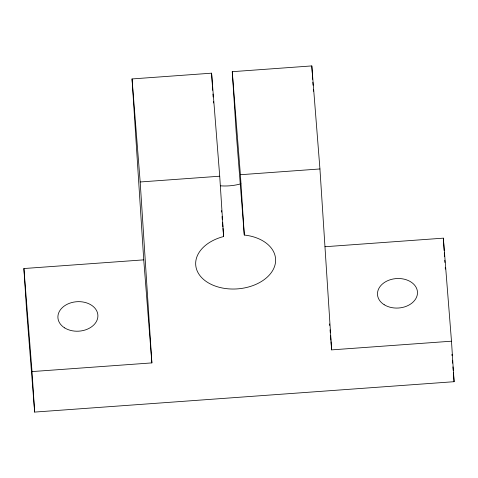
<?xml version="1.0" encoding="UTF-8"?>
<svg xmlns="http://www.w3.org/2000/svg" width="478" height="478" viewBox="0 0 478 478"><rect width="100%" height="100%" fill="white"/><g stroke="black" fill="none" stroke-linecap="round" stroke-linejoin="round"><path stroke-width="0.72" d="M451.483 341.196L454.1 381.701L34.655 412.084L32.032 371.579L151.879 362.898L143.741 259.859L132.042 78.936L211.587 73.176L219.719 176.215L223.62 236.544A40.05 27.061 -4.5 0 0 203.927 279.738A40.05 27.061 -4.5 0 0 269.371 274.993A40.05 27.061 -4.5 0 0 244.3 235.045L236.162 132.006L232.26 71.682L311.805 65.916L319.937 168.961L331.636 349.878L451.483 341.196L443.345 238.158L324.992 246.732M151.879 362.898L140.179 181.975L219.719 176.215M244.3 235.045L240.398 174.721L319.937 168.961M34.655 412.084L26.517 309.039L23.9 268.534L143.741 259.859M451.937 354.276L452.051 355.757M452.403 360.203L452.636 363.172M452.929 366.877L453.222 370.581M453.395 372.81L454.1 381.701M329.593 323.935L329.706 325.416M330.059 329.862L330.292 332.825M330.525 335.795L330.878 340.24M330.997 341.722L331.636 349.878M232.26 71.682L240.398 174.721M221.571 210.601L221.69 212.083M222.037 216.528L222.276 219.492M222.509 222.461L222.862 226.907M222.975 228.388L223.62 236.544M132.042 78.936L140.179 181.975M23.9 268.534L32.032 371.579M443.345 238.158L444.158 250.681M444.301 252.886L444.534 256.572M444.773 260.253L444.916 262.464M445.251 267.614L445.347 269.09M311.805 65.916L312.289 73.367M312.385 74.855L312.672 79.318M312.863 82.3L313.054 85.275M313.347 89.745L313.443 91.232M211.587 73.176L212.357 85.096M212.453 86.584L212.692 90.306M212.931 94.029L213.128 97.01M213.415 101.479L213.511 102.967M240.948 183.791A40.05 27.061 -4.5 0 1 220.316 185.805M64.602 327.872A20.028 14.764 -3.7 0 0 97.494 318.856A20.028 14.764 -3.7 0 0 71.61 302.598A20.028 14.764 -3.7 0 0 64.602 327.872M384.181 304.725A20.028 14.764 -3.7 0 0 417.073 295.709A20.028 14.764 -3.7 0 0 391.189 279.451A20.028 14.764 -3.7 0 0 384.181 304.725"/></g></svg>
